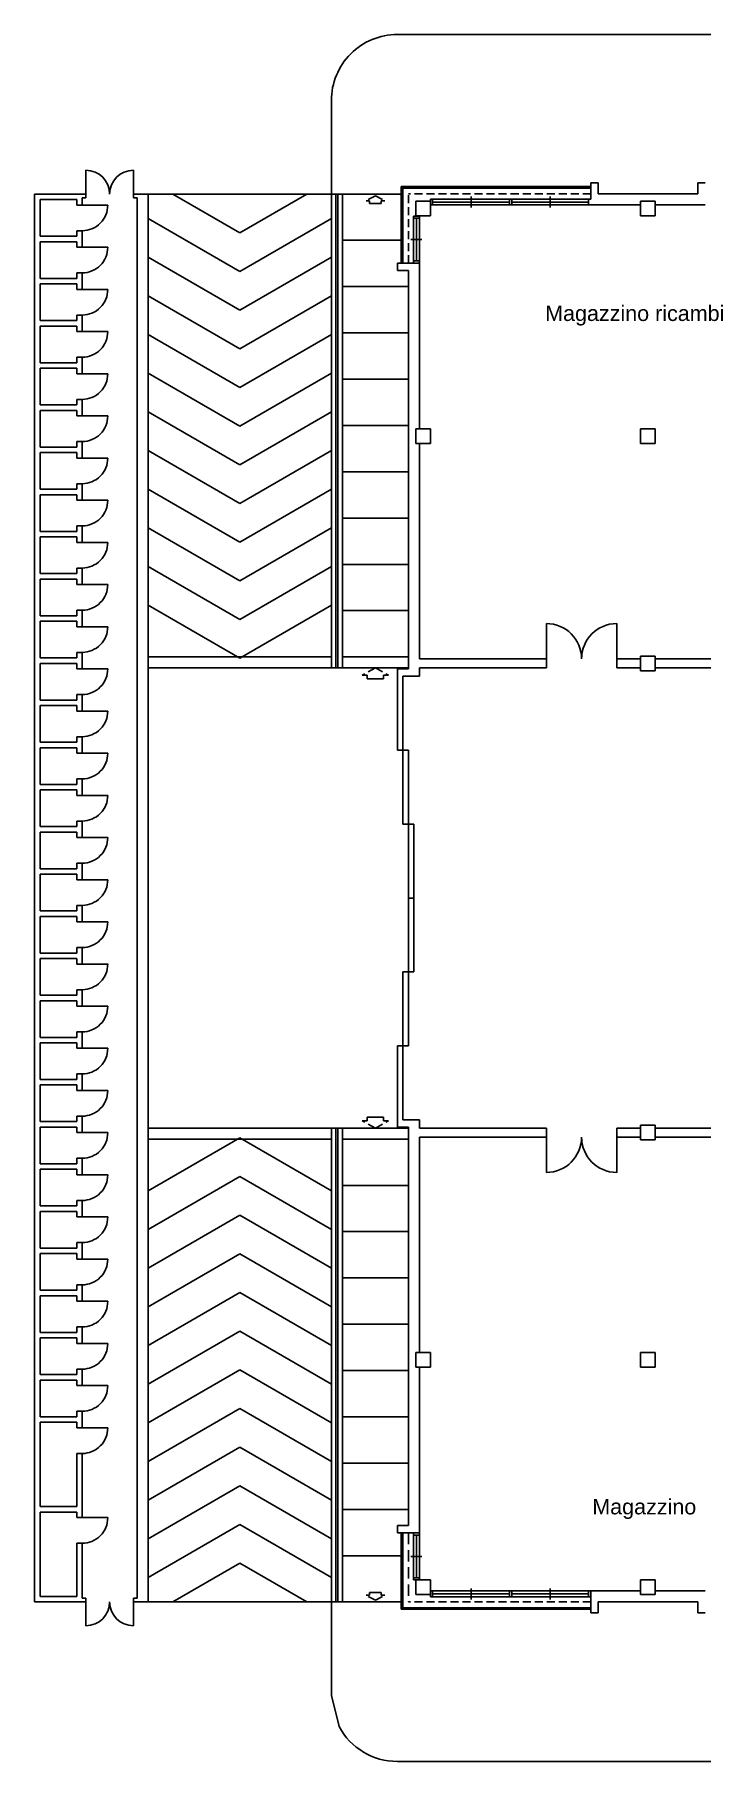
# Model space of a CAD drawing. Header units: millimetres. Extents: x 1461 to 2567, y 872 to 1347.
# Drawn here: x 1461.3 to 1606.9, y 948.7 to 1325.5 of the extents above; entities that cross this region are included whole.
import ezdxf

# ---------------------------------------------------------------- set-up
doc = ezdxf.new("R2010")
doc.units = ezdxf.units.MM
doc.linetypes.add('CONTINUA', pattern=[0])
doc.linetypes.add('HIDDEN', pattern=[0.375, 0.25, -0.125])
for name, color, linetype in [('PROIEZIONI', 4, 'CONTINUA'), ('SEZIONI', 7, 'Continuous'), ('TESTO', 7, 'Continuous')]:
    doc.layers.add(name, color=color, linetype=linetype)
doc.styles.add('Arial', font='Arial.ttf')

msp = doc.modelspace()

# ---------------------------------------------------------------- linework, layer by layer
at = {"layer": 'PROIEZIONI', "linetype": 'Continuous', "ltscale": 0.5}
for p, q in [((2552.32, 1325.51), (1540.49, 1325.51)), ((1526.09, 1311.11), (1526.09, 1290.71)), ((1526.09, 963.11), (1526.09, 983.51)), ((1526.09, 963.11), (1527.78, 956.34)), ((2551.72, 948.72), (1540.49, 948.71))]:
    msp.add_line(p, q, dxfattribs=at)
at = {"layer": 'PROIEZIONI'}
for p, q in [((1472.49, 1290.71), (1472.49, 1295.91)), ((1482.89, 1290.71), (1482.89, 1295.91)), ((1471.69, 1288.31), (1477.29, 1288.31)), ((1471.69, 1279.11), (1477.27, 1279.11)), ((1471.69, 1269.91), (1477.27, 1269.91)), ((1471.69, 1260.71), (1477.27, 1260.71)), ((1471.69, 1251.51), (1477.27, 1251.51)), ((1471.69, 1242.31), (1477.27, 1242.31)), ((1471.69, 1233.11), (1477.27, 1233.11)), ((1471.69, 1223.91), (1477.27, 1223.91)), ((1471.69, 1214.71), (1477.27, 1214.71)), ((1471.69, 1205.51), (1477.27, 1205.51)), ((1471.69, 1196.31), (1477.27, 1196.31)), ((1573.03, 1189.31), (1573.03, 1196.99)), ((1588.39, 1189.31), (1588.39, 1196.99)), ((1471.69, 1187.11), (1477.27, 1187.11)), ((1471.69, 1177.91), (1477.27, 1177.91)), ((1471.69, 1168.71), (1477.27, 1168.71)), ((1471.69, 1159.51), (1477.27, 1159.51)), ((1471.69, 1150.31), (1477.27, 1150.31)), ((1471.69, 1141.11), (1477.27, 1141.11)), ((1471.69, 1131.91), (1477.27, 1131.91)), ((1471.69, 1122.71), (1477.27, 1122.71)), ((1471.69, 1113.51), (1477.27, 1113.51)), ((1471.69, 1104.31), (1477.27, 1104.31)), ((1471.69, 1095.11), (1477.27, 1095.11)), ((1471.69, 1085.91), (1477.27, 1085.91)), ((1471.69, 1076.71), (1477.27, 1076.71)), ((1471.69, 1067.51), (1477.27, 1067.51)), ((1471.69, 1058.31), (1477.27, 1058.31)), ((1471.69, 1049.11), (1477.27, 1049.11)), ((1471.69, 1039.91), (1477.27, 1039.91)), ((1471.69, 1030.71), (1477.27, 1030.71)), ((1471.69, 1021.51), (1477.27, 1021.51)), ((1471.69, 1001.91), (1477.27, 1001.91)), ((1472.49, 983.51), (1472.49, 978.31)), ((1482.89, 983.51), (1482.89, 978.31))]:
    msp.add_line(p, q, dxfattribs=at)
at = {"layer": 'PROIEZIONI', "ltscale": 0.5}
for p, q in [((1526.09, 1290.71), (1486.09, 1290.71)), ((1506.09, 1282.27), (1491.47, 1290.71)), ((1506.09, 1282.27), (1520.7, 1290.71)), ((1528.49, 1290.71), (1541.31, 1290.71)), ((1541.31, 1288.46), (1541.31, 1291.96)), ((1545.17, 1292.32), (1541.67, 1292.32)), ((1545.17, 1291.96), (1541.67, 1291.96)), ((1541.67, 1288.46), (1541.67, 1291.96)), ((1549.33, 1292.32), (1545.41, 1292.32)), ((1549.33, 1291.96), (1545.41, 1291.96)), ((1564.98, 1289.6), (1548.19, 1289.6)), ((1564.98, 1288.96), (1548.19, 1288.96)), ((1553.49, 1292.32), (1549.57, 1292.32)), ((1553.49, 1291.96), (1549.57, 1291.96)), ((1557.65, 1292.32), (1553.73, 1292.32)), ((1557.65, 1291.96), (1553.73, 1291.96)), ((1556.59, 1287.76), (1556.59, 1290.16)), ((1561.81, 1292.32), (1557.89, 1292.32)), ((1561.81, 1291.96), (1557.89, 1291.96)), ((1565.97, 1292.32), (1562.05, 1292.32)), ((1565.97, 1291.96), (1562.05, 1291.96)), ((1565.46, 1289.6), (1582.25, 1289.6)), ((1565.46, 1288.96), (1582.25, 1288.96)), ((1570.13, 1292.32), (1566.21, 1292.32)), ((1570.13, 1291.96), (1566.21, 1291.96)), ((1574.29, 1292.32), (1570.37, 1292.32)), ((1574.29, 1291.96), (1570.37, 1291.96)), ((1573.85, 1287.76), (1573.85, 1290.16)), ((1578.21, 1292.32), (1574.29, 1292.32)), ((1578.21, 1291.96), (1574.29, 1291.96)), ((1582.37, 1292.32), (1578.45, 1292.32)), ((1582.37, 1291.96), (1578.45, 1291.96)), ((1506.09, 1273.84), (1486.09, 1285.38)), ((1506.09, 1273.84), (1526.09, 1285.38)), ((1541.31, 1284.3), (1541.31, 1288.22)), ((1541.67, 1284.3), (1541.67, 1288.22)), ((1544.03, 1285.43), (1544.03, 1276.1)), ((1544.67, 1285.43), (1544.67, 1276.1)), ((1545.31, 1285.43), (1545.31, 1276.1)), ((1564.98, 1288.32), (1548.19, 1288.32)), ((1565.46, 1288.32), (1582.25, 1288.32)), ((1541.31, 1280.14), (1541.31, 1284.06)), ((1541.67, 1280.14), (1541.67, 1284.06)), ((1528.49, 1280.61), (1541.31, 1280.61)), ((1541.31, 1276.06), (1541.31, 1279.96)), ((1541.67, 1276.06), (1541.67, 1279.96)), ((1545.87, 1280.77), (1543.47, 1280.77)), ((1506.09, 1265.4), (1486.09, 1276.95)), ((1506.09, 1265.4), (1526.09, 1276.95)), ((1528.49, 1270.51), (1542.89, 1270.51)), ((1506.09, 1256.96), (1486.09, 1268.51)), ((1506.09, 1256.96), (1526.09, 1268.51)), ((1506.09, 1248.53), (1486.09, 1260.07)), ((1506.09, 1248.53), (1526.09, 1260.07)), ((1528.49, 1260.41), (1542.89, 1260.41)), ((1506.09, 1240.09), (1486.09, 1251.64)), ((1506.09, 1240.09), (1526.09, 1251.64)), ((1528.49, 1250.31), (1542.89, 1250.31)), ((1506.09, 1231.65), (1486.09, 1243.2)), ((1506.09, 1231.65), (1526.09, 1243.2)), ((1528.49, 1240.21), (1542.89, 1240.21)), ((1506.09, 1223.22), (1486.09, 1234.76)), ((1506.09, 1223.22), (1526.09, 1234.76)), ((1528.49, 1230.11), (1542.89, 1230.11)), ((1506.09, 1214.78), (1486.09, 1226.33)), ((1506.09, 1214.78), (1526.09, 1226.33)), ((1506.09, 1206.34), (1486.09, 1217.89)), ((1506.09, 1206.34), (1526.09, 1217.89)), ((1528.49, 1220.01), (1542.89, 1220.01)), ((1528.49, 1209.91), (1542.89, 1209.91)), ((1506.09, 1197.91), (1486.09, 1209.45)), ((1506.09, 1197.91), (1526.09, 1209.45)), ((1506.09, 1189.47), (1486.09, 1201.02)), ((1506.09, 1189.47), (1526.09, 1201.02)), ((1528.49, 1199.81), (1542.89, 1199.81)), ((1486.09, 1189.71), (1526.09, 1189.71)), ((1486.09, 1187.31), (1542.89, 1187.31)), ((1528.49, 1189.71), (1542.89, 1189.71)), ((1486.09, 1086.92), (1542.89, 1086.92)), ((1506.09, 1084.75), (1486.09, 1073.21)), ((1486.09, 1084.52), (1526.09, 1084.52)), ((1506.09, 1084.75), (1526.09, 1073.21)), ((1528.49, 1084.51), (1542.89, 1084.51)), ((1506.09, 1076.32), (1486.09, 1064.77)), ((1506.09, 1076.32), (1526.09, 1064.77)), ((1528.49, 1074.41), (1542.89, 1074.41)), ((1506.09, 1067.88), (1486.09, 1056.33)), ((1506.09, 1067.88), (1526.09, 1056.33)), ((1528.49, 1064.31), (1542.89, 1064.31)), ((1506.09, 1059.44), (1486.09, 1047.9)), ((1506.09, 1059.44), (1526.09, 1047.9)), ((1528.49, 1054.21), (1542.89, 1054.21)), ((1506.09, 1051.01), (1486.09, 1039.46)), ((1506.09, 1051.01), (1526.09, 1039.46)), ((1528.49, 1044.11), (1542.89, 1044.11)), ((1506.09, 1042.57), (1486.09, 1031.02)), ((1506.09, 1042.57), (1526.09, 1031.02)), ((1506.09, 1034.13), (1486.09, 1022.59)), ((1506.09, 1034.13), (1526.09, 1022.59)), ((1528.49, 1034.01), (1542.89, 1034.01)), ((1506.09, 1025.7), (1486.09, 1014.15)), ((1506.09, 1025.7), (1526.09, 1014.15)), ((1528.49, 1023.91), (1542.89, 1023.91)), ((1506.09, 1017.26), (1486.09, 1005.71)), ((1506.09, 1017.26), (1526.09, 1005.71)), ((1528.49, 1013.81), (1542.89, 1013.81)), ((1506.09, 1008.82), (1486.09, 997.27)), ((1506.09, 1008.82), (1526.09, 997.27)), ((1528.49, 1003.71), (1542.89, 1003.71)), ((1506.09, 1000.38), (1486.09, 988.84)), ((1506.09, 1000.38), (1526.09, 988.84)), ((1541.31, 998.16), (1541.31, 994.27)), ((1541.67, 998.16), (1541.67, 994.27)), ((1544.03, 988.79), (1544.03, 998.12)), ((1544.67, 988.79), (1544.67, 998.12)), ((1545.31, 988.79), (1545.31, 998.12)), ((1506.09, 991.95), (1491.47, 983.51)), ((1506.09, 991.95), (1520.7, 983.51)), ((1528.49, 993.61), (1541.31, 993.61)), ((1541.31, 994.08), (1541.31, 990.16)), ((1541.67, 994.08), (1541.67, 990.16)), ((1545.87, 993.45), (1543.47, 993.45)), ((1541.31, 989.92), (1541.31, 986)), ((1541.67, 989.92), (1541.67, 986)), ((1528.49, 983.51), (1483.69, 983.51)), ((1528.49, 983.51), (1541.31, 983.51)), ((1541.31, 985.76), (1541.31, 982.26)), ((1541.67, 985.76), (1541.67, 982.26)), ((1564.98, 985.91), (1548.19, 985.91)), ((1564.98, 985.27), (1548.19, 985.27)), ((1564.98, 984.63), (1548.19, 984.63)), ((1556.59, 986.47), (1556.59, 984.07)), ((1565.46, 985.91), (1582.25, 985.91)), ((1565.46, 985.27), (1582.25, 985.27)), ((1565.46, 984.63), (1582.25, 984.63)), ((1573.85, 986.47), (1573.85, 984.07)), ((1545.17, 982.26), (1541.67, 982.26)), ((1545.17, 981.91), (1541.67, 981.91)), ((1549.33, 982.26), (1545.41, 982.26)), ((1549.33, 981.91), (1545.41, 981.91)), ((1553.49, 982.26), (1549.57, 982.26)), ((1553.49, 981.91), (1549.57, 981.91)), ((1557.65, 982.26), (1553.73, 982.26)), ((1557.65, 981.91), (1553.73, 981.91)), ((1565.97, 982.26), (1557.41, 982.26)), ((1565.97, 981.91), (1557.41, 981.91)), ((1570.13, 982.26), (1566.21, 982.26)), ((1570.13, 981.91), (1566.21, 981.91)), ((1574.29, 982.26), (1570.37, 982.26)), ((1574.29, 981.91), (1570.37, 981.91)), ((1578.21, 982.26), (1574.53, 982.26)), ((1578.21, 981.91), (1574.53, 981.91)), ((1582.37, 982.26), (1578.45, 982.26)), ((1582.37, 981.91), (1578.45, 981.91))]:
    msp.add_line(p, q, dxfattribs=at)
at = {"layer": 'PROIEZIONI', "color": 143, "linetype": 'HIDDEN', "ltscale": 7}
for p, q in [((1535.69, 1290.35), (1533.65, 1289.24)), ((1533.65, 1289.24), (1534.39, 1289.24)), ((1534.39, 1289.24), (1534.39, 1288.66)), ((1535.69, 1290.35), (1537.73, 1289.24)), ((1536.98, 1289.24), (1536.98, 1288.66)), ((1537.73, 1289.24), (1536.98, 1289.24)), ((1582.73, 1290.72), (1542.91, 1290.72)), ((1542.91, 1275.62), (1542.91, 1290.72)), ((1534.39, 1288.66), (1535.69, 1288.66)), ((1536.98, 1288.66), (1535.69, 1288.66)), ((1535.69, 1187.31), (1532.83, 1185.75)), ((1535.69, 1187.31), (1538.54, 1185.75)), ((1532.83, 1185.75), (1533.88, 1185.75)), ((1533.88, 1185.75), (1533.88, 1184.94)), ((1533.88, 1184.94), (1535.69, 1184.94)), ((1537.5, 1184.94), (1535.69, 1184.94)), ((1537.5, 1185.75), (1537.5, 1184.94)), ((1538.54, 1185.75), (1537.5, 1185.75)), ((1533.88, 1088.47), (1533.88, 1089.29)), ((1533.88, 1089.29), (1535.69, 1089.29)), ((1537.5, 1089.29), (1535.69, 1089.29)), ((1537.5, 1088.47), (1537.5, 1089.29)), ((1532.83, 1088.47), (1533.88, 1088.47)), ((1535.69, 1086.92), (1532.83, 1088.47)), ((1535.69, 1086.92), (1538.54, 1088.47)), ((1538.54, 1088.47), (1537.5, 1088.47)), ((1533.65, 984.99), (1534.39, 984.99)), ((1535.69, 983.87), (1533.65, 984.99)), ((1534.39, 984.99), (1534.39, 985.57)), ((1534.39, 985.57), (1535.69, 985.57)), ((1536.98, 985.57), (1535.69, 985.57)), ((1535.69, 983.87), (1537.73, 984.99)), ((1536.98, 984.99), (1536.98, 985.57)), ((1537.73, 984.99), (1536.98, 984.99)), ((1582.73, 983.51), (1542.91, 983.51))]:
    msp.add_line(p, q, dxfattribs=at)
at = {"layer": 'PROIEZIONI', "linetype": 'HIDDEN', "ltscale": 10}
msp.add_line((1542.91, 998.6), (1542.91, 983.51), dxfattribs=at)
at = {"layer": 'PROIEZIONI', "linetype": 'Continuous', "ltscale": 0.5}
for centre, start, end in [((1540.49, 1311.11), 89.9997, 180), ((1540.49, 963.11), 208.0447, 270.0003)]:
    msp.add_arc(centre, 14.4, start, end, dxfattribs=at)
at = {"layer": 'PROIEZIONI'}
for centre, radius, start, end in [((1472.49, 1290.71), 5.2, 0, 90), ((1482.89, 1290.71), 5.2, 90, 180), ((1471.69, 1288.3), 5.59, 270, 0.1184), ((1471.69, 1279.1), 5.59, 270, 0.1184), ((1471.69, 1269.9), 5.59, 270, 0.1184), ((1471.69, 1260.7), 5.59, 270, 0.1184), ((1471.69, 1251.5), 5.59, 270, 0.1184), ((1471.69, 1242.3), 5.59, 270, 0.1184), ((1471.69, 1233.1), 5.59, 270, 0.1184), ((1471.69, 1223.9), 5.59, 270, 0.1184), ((1471.69, 1214.7), 5.59, 270, 0.1184), ((1471.69, 1205.5), 5.59, 270, 0.1184), ((1471.69, 1196.3), 5.59, 270, 0.1184), ((1573.03, 1189.31), 7.68, 0, 90), ((1588.39, 1189.31), 7.68, 90, 180), ((1471.69, 1187.1), 5.59, 270, 0.1184), ((1471.69, 1177.9), 5.59, 270, 0.1184), ((1471.69, 1168.7), 5.59, 270, 0.1184), ((1471.69, 1159.5), 5.59, 270, 0.1184), ((1471.69, 1150.3), 5.59, 270, 0.1184), ((1471.69, 1141.1), 5.59, 270, 0.1184), ((1471.69, 1131.9), 5.59, 270, 0.1184), ((1471.69, 1122.7), 5.59, 270, 0.1184), ((1471.69, 1113.5), 5.59, 270, 0.1184), ((1471.69, 1104.3), 5.59, 270, 0.1184), ((1471.69, 1095.1), 5.59, 270, 0.1184), ((1471.69, 1085.9), 5.59, 270, 0.1184), ((1471.69, 1076.7), 5.59, 270, 0.1184), ((1471.69, 1067.5), 5.59, 270, 0.1184), ((1471.69, 1058.3), 5.59, 270, 0.1184), ((1471.69, 1049.1), 5.59, 270, 0.1184), ((1471.69, 1039.9), 5.59, 270, 0.1184), ((1471.69, 1030.7), 5.59, 270, 0.1184), ((1471.69, 1021.5), 5.59, 270, 0.1184), ((1471.69, 1001.9), 5.59, 270, 0.1184), ((1472.49, 983.51), 5.2, 270, 0), ((1482.89, 983.51), 5.2, 180, 270)]:
    msp.add_arc(centre, radius, start, end, dxfattribs=at)
at = {"layer": 'SEZIONI', "ltscale": 0.5}
for p, q in [((1584.33, 1293.12), (1582.73, 1293.12)), ((1582.73, 1293.12), (1582.73, 1289.6)), ((1584.33, 1290.72), (1584.33, 1293.12)), ((1606.09, 1293.12), (1606.09, 1290.72)), ((1607.69, 1293.12), (1606.09, 1293.12)), ((1461.29, 1290.71), (1461.29, 983.51)), ((1461.29, 1290.71), (1471.69, 1290.71)), ((1462.49, 1289.51), (1462.49, 1281.51)), ((1462.49, 1289.51), (1470.49, 1289.51)), ((1470.49, 1289.51), (1470.49, 1288.31)), ((1471.69, 1290.71), (1472.49, 1290.71)), ((1471.69, 1289.91), (1472.49, 1289.91)), ((1471.69, 1289.91), (1471.69, 1288.31)), ((1472.49, 1290.71), (1472.49, 1289.91)), ((1482.89, 1290.71), (1482.89, 1289.91)), ((1482.89, 1290.71), (1486.09, 1290.71)), ((1482.89, 1289.91), (1483.69, 1289.91)), ((1483.69, 1289.91), (1483.69, 984.31)), ((1486.09, 1290.71), (1486.09, 983.51)), ((1526.09, 1187.31), (1526.09, 1290.71)), ((1526.09, 1290.71), (1528.49, 1290.71)), ((1527.09, 1290.71), (1527.09, 1187.31)), ((1527.49, 1290.71), (1527.49, 1187.31)), ((1528.49, 1187.31), (1528.49, 1290.71)), ((1541.31, 1292.32), (1541.31, 1291.96)), ((1541.67, 1292.32), (1541.31, 1292.32)), ((1541.31, 1291.96), (1541.67, 1291.96)), ((1541.67, 1291.96), (1541.67, 1292.32)), ((1544.51, 1289.12), (1547.71, 1289.12)), ((1544.51, 1285.92), (1544.51, 1289.12)), ((1545.17, 1292.32), (1545.17, 1291.96)), ((1545.41, 1292.32), (1545.17, 1292.32)), ((1545.17, 1291.96), (1545.41, 1291.96)), ((1545.41, 1291.96), (1545.41, 1292.32)), ((1547.71, 1289.6), (1547.71, 1288.32)), ((1548.19, 1289.6), (1547.71, 1289.6)), ((1547.71, 1289.12), (1547.71, 1285.92)), ((1548.19, 1288.32), (1548.19, 1289.6)), ((1549.33, 1292.32), (1549.33, 1291.96)), ((1549.57, 1292.32), (1549.33, 1292.32)), ((1549.33, 1291.96), (1549.57, 1291.96)), ((1549.57, 1291.96), (1549.57, 1292.32)), ((1553.49, 1292.32), (1553.49, 1291.96)), ((1553.73, 1292.32), (1553.49, 1292.32)), ((1553.49, 1291.96), (1553.73, 1291.96)), ((1553.73, 1291.96), (1553.73, 1292.32)), ((1557.65, 1292.32), (1557.65, 1291.96)), ((1557.89, 1292.32), (1557.65, 1292.32)), ((1557.65, 1291.96), (1557.89, 1291.96)), ((1557.89, 1291.96), (1557.89, 1292.32)), ((1561.81, 1292.32), (1561.81, 1291.96)), ((1562.05, 1292.32), (1561.81, 1292.32)), ((1561.81, 1291.96), (1562.05, 1291.96)), ((1562.05, 1291.96), (1562.05, 1292.32)), ((1564.98, 1289.6), (1564.98, 1288.32)), ((1565.46, 1289.6), (1564.98, 1289.6)), ((1565.46, 1288.32), (1565.46, 1289.6)), ((1565.97, 1292.32), (1565.97, 1291.96)), ((1566.21, 1292.32), (1565.97, 1292.32)), ((1565.97, 1291.96), (1566.21, 1291.96)), ((1566.21, 1291.96), (1566.21, 1292.32)), ((1570.37, 1292.32), (1570.13, 1292.32)), ((1570.13, 1292.32), (1570.13, 1291.96)), ((1570.13, 1291.96), (1570.37, 1291.96)), ((1570.37, 1291.96), (1570.37, 1292.32)), ((1574.29, 1292.32), (1574.29, 1291.96)), ((1574.53, 1292.32), (1574.29, 1292.32)), ((1574.29, 1291.96), (1574.53, 1291.96)), ((1574.53, 1291.96), (1574.53, 1292.32)), ((1578.21, 1292.32), (1578.21, 1291.96)), ((1578.45, 1292.32), (1578.21, 1292.32)), ((1578.21, 1291.96), (1578.45, 1291.96)), ((1578.45, 1291.96), (1578.45, 1292.32)), ((1582.25, 1288.32), (1582.25, 1289.6)), ((1582.25, 1289.6), (1582.73, 1289.6)), ((1582.37, 1292.32), (1582.37, 1291.96)), ((1582.61, 1292.32), (1582.37, 1292.32)), ((1582.37, 1291.96), (1582.61, 1291.96)), ((1582.61, 1291.96), (1582.61, 1292.32)), ((1606.09, 1290.72), (1584.33, 1290.72)), ((1593.61, 1289.12), (1596.81, 1289.12)), ((1593.61, 1289.12), (1596.81, 1289.12)), ((1593.61, 1285.92), (1593.61, 1289.12)), ((1593.61, 1288.32), (1593.61, 1289.12)), ((1596.81, 1289.12), (1596.81, 1285.92)), ((1596.81, 1289.12), (1596.81, 1288.32)), ((1470.49, 1288.31), (1471.69, 1288.31)), ((1541.31, 1288.46), (1541.67, 1288.46)), ((1541.31, 1288.22), (1541.31, 1288.46)), ((1541.67, 1288.22), (1541.31, 1288.22)), ((1541.67, 1288.46), (1541.67, 1288.22)), ((1544.03, 1285.91), (1545.31, 1285.91)), ((1544.03, 1285.43), (1544.03, 1285.91)), ((1545.31, 1285.43), (1544.03, 1285.43)), ((1547.71, 1285.92), (1544.51, 1285.92)), ((1545.31, 1285.91), (1545.31, 1285.43)), ((1547.71, 1288.32), (1548.19, 1288.32)), ((1564.98, 1288.32), (1565.46, 1288.32)), ((1582.73, 1288.32), (1582.25, 1288.32)), ((1582.73, 1288.32), (1593.61, 1288.32)), ((1596.81, 1285.92), (1593.61, 1285.92)), ((1596.81, 1288.32), (1607.69, 1288.32)), ((1462.49, 1281.51), (1470.49, 1281.51)), ((1470.49, 1282.71), (1470.49, 1281.51)), ((1470.49, 1282.71), (1471.69, 1282.71)), ((1471.69, 1282.71), (1471.69, 1279.11)), ((1541.31, 1284.3), (1541.67, 1284.3)), ((1541.31, 1284.06), (1541.31, 1284.3)), ((1541.67, 1284.06), (1541.31, 1284.06)), ((1541.67, 1284.3), (1541.67, 1284.06)), ((1462.49, 1280.31), (1470.49, 1280.31)), ((1462.49, 1280.31), (1462.49, 1272.31)), ((1470.49, 1280.31), (1470.49, 1279.11)), ((1470.49, 1279.11), (1471.69, 1279.11)), ((1541.31, 1280.14), (1541.67, 1280.14)), ((1541.31, 1279.9), (1541.31, 1280.14)), ((1541.67, 1279.9), (1541.31, 1279.9)), ((1541.67, 1280.14), (1541.67, 1279.9)), ((1545.31, 1275.62), (1540.51, 1275.62)), ((1540.51, 1275.62), (1540.51, 1274.02)), ((1540.51, 1274.02), (1542.91, 1274.02)), ((1541.31, 1276.06), (1541.31, 1275.82)), ((1541.67, 1276.06), (1541.31, 1276.06)), ((1541.31, 1275.82), (1541.67, 1275.82)), ((1541.67, 1275.82), (1541.67, 1276.06)), ((1542.91, 1274.02), (1542.91, 1187.11)), ((1544.03, 1276.1), (1545.31, 1276.1)), ((1544.03, 1275.62), (1544.03, 1276.1)), ((1545.31, 1275.62), (1544.03, 1275.62)), ((1545.31, 1276.1), (1545.31, 1275.62)), ((1545.31, 1239.51), (1545.31, 1275.62)), ((1462.49, 1272.31), (1470.49, 1272.31)), ((1462.49, 1271.11), (1462.49, 1263.11)), ((1462.49, 1271.11), (1470.49, 1271.11)), ((1470.49, 1273.51), (1470.49, 1272.31)), ((1470.49, 1273.51), (1471.69, 1273.51)), ((1470.49, 1271.11), (1470.49, 1269.91)), ((1470.49, 1269.91), (1471.69, 1269.91)), ((1471.69, 1273.51), (1471.69, 1269.91)), ((1462.49, 1263.11), (1470.49, 1263.11)), ((1470.49, 1264.31), (1470.49, 1263.11)), ((1470.49, 1264.31), (1471.69, 1264.31)), ((1471.69, 1264.31), (1471.69, 1260.71)), ((1462.49, 1261.91), (1470.49, 1261.91)), ((1462.49, 1261.91), (1462.49, 1253.91)), ((1470.49, 1261.91), (1470.49, 1260.71)), ((1470.49, 1260.71), (1471.69, 1260.71)), ((1470.49, 1255.11), (1471.69, 1255.11)), ((1470.49, 1255.11), (1470.49, 1253.91)), ((1471.69, 1255.11), (1471.69, 1251.51)), ((1462.49, 1253.91), (1470.49, 1253.91)), ((1462.49, 1252.71), (1470.49, 1252.71)), ((1462.49, 1252.71), (1462.49, 1244.71)), ((1470.49, 1252.71), (1470.49, 1251.51)), ((1470.49, 1251.51), (1471.69, 1251.51)), ((1462.49, 1244.71), (1470.49, 1244.71)), ((1462.49, 1243.51), (1470.49, 1243.51)), ((1462.49, 1243.51), (1462.49, 1235.51)), ((1470.49, 1245.91), (1470.49, 1244.71)), ((1470.49, 1245.91), (1471.69, 1245.91)), ((1470.49, 1243.51), (1470.49, 1242.31)), ((1471.69, 1245.91), (1471.69, 1242.31)), ((1470.49, 1242.31), (1471.69, 1242.31)), ((1470.49, 1236.71), (1470.49, 1235.51)), ((1470.49, 1236.71), (1471.69, 1236.71)), ((1471.69, 1236.71), (1471.69, 1233.11)), ((1544.51, 1236.31), (1544.51, 1239.51)), ((1544.51, 1236.31), (1544.51, 1239.51)), ((1544.51, 1239.51), (1547.71, 1239.51)), ((1544.51, 1239.51), (1545.31, 1239.51)), ((1547.71, 1236.31), (1544.51, 1236.31)), ((1545.31, 1236.31), (1544.51, 1236.31)), ((1545.31, 1189.31), (1545.31, 1236.31)), ((1547.71, 1239.51), (1547.71, 1236.31)), ((1593.61, 1239.51), (1596.81, 1239.51)), ((1593.61, 1236.31), (1593.61, 1239.51)), ((1596.81, 1236.31), (1593.61, 1236.31)), ((1596.81, 1239.51), (1596.81, 1236.31)), ((1462.49, 1235.51), (1470.49, 1235.51)), ((1462.49, 1234.31), (1462.49, 1226.31)), ((1462.49, 1234.31), (1470.49, 1234.31)), ((1470.49, 1234.31), (1470.49, 1233.11)), ((1470.49, 1233.11), (1471.69, 1233.11)), ((1462.49, 1226.31), (1470.49, 1226.31)), ((1462.49, 1225.11), (1470.49, 1225.11)), ((1462.49, 1225.11), (1462.49, 1217.11)), ((1470.49, 1227.51), (1471.69, 1227.51)), ((1470.49, 1227.51), (1470.49, 1226.31)), ((1470.49, 1225.11), (1470.49, 1223.91)), ((1471.69, 1227.51), (1471.69, 1223.91)), ((1470.49, 1223.91), (1471.69, 1223.91)), ((1462.49, 1217.11), (1470.49, 1217.11)), ((1470.49, 1218.31), (1470.49, 1217.11)), ((1470.49, 1218.31), (1471.69, 1218.31)), ((1471.69, 1218.31), (1471.69, 1214.71)), ((1462.49, 1215.91), (1470.49, 1215.91)), ((1462.49, 1215.91), (1462.49, 1207.91)), ((1470.49, 1215.91), (1470.49, 1214.71)), ((1470.49, 1214.71), (1471.69, 1214.71)), ((1462.49, 1207.91), (1470.49, 1207.91)), ((1462.49, 1206.71), (1462.49, 1198.71)), ((1462.49, 1206.71), (1470.49, 1206.71)), ((1470.49, 1209.11), (1470.49, 1207.91)), ((1470.49, 1209.11), (1471.69, 1209.11)), ((1470.49, 1206.71), (1470.49, 1205.51)), ((1471.69, 1209.11), (1471.69, 1205.51)), ((1470.49, 1205.51), (1471.69, 1205.51)), ((1462.49, 1198.71), (1470.49, 1198.71)), ((1470.49, 1199.91), (1470.49, 1198.71)), ((1470.49, 1199.91), (1471.69, 1199.91)), ((1471.69, 1199.91), (1471.69, 1196.31)), ((1462.49, 1197.51), (1470.49, 1197.51)), ((1462.49, 1197.51), (1462.49, 1189.51)), ((1470.49, 1197.51), (1470.49, 1196.31)), ((1470.49, 1196.31), (1471.69, 1196.31)), ((1470.49, 1190.71), (1470.49, 1189.51)), ((1470.49, 1190.71), (1471.69, 1190.71)), ((1471.69, 1190.71), (1471.69, 1187.11)), ((1462.49, 1189.51), (1470.49, 1189.51)), ((1462.49, 1188.31), (1470.49, 1188.31)), ((1462.49, 1188.31), (1462.49, 1180.31)), ((1470.49, 1188.31), (1470.49, 1187.11)), ((1470.49, 1187.11), (1471.69, 1187.11)), ((1542.91, 1187.11), (1540.51, 1187.11)), ((1540.51, 1187.11), (1540.51, 1185.51)), ((1545.31, 1189.31), (1568.51, 1189.31)), ((1545.31, 1185.51), (1545.31, 1187.31)), ((1568.51, 1187.31), (1545.31, 1187.31)), ((1568.51, 1189.31), (1573.03, 1189.31)), ((1568.51, 1187.31), (1573.03, 1187.31)), ((1573.03, 1187.31), (1573.03, 1189.31)), ((1593.61, 1189.31), (1588.39, 1189.31)), ((1588.39, 1187.31), (1588.39, 1189.31)), ((1593.61, 1187.31), (1588.39, 1187.31)), ((1593.61, 1189.91), (1596.81, 1189.91)), ((1593.61, 1186.71), (1593.61, 1189.91)), ((1596.81, 1189.91), (1596.81, 1186.71)), ((1622.73, 1189.31), (1596.81, 1189.31)), ((1622.73, 1187.31), (1596.81, 1187.31)), ((1540.51, 1185.51), (1540.51, 1169.38)), ((1541.71, 1185.51), (1545.31, 1185.51)), ((1541.71, 1169.38), (1541.71, 1185.51)), ((1596.81, 1186.71), (1593.61, 1186.71)), ((1462.49, 1180.31), (1470.49, 1180.31)), ((1470.49, 1181.51), (1470.49, 1180.31)), ((1470.49, 1181.51), (1471.69, 1181.51)), ((1471.69, 1181.51), (1471.69, 1177.91)), ((1462.49, 1179.11), (1470.49, 1179.11)), ((1462.49, 1179.11), (1462.49, 1171.11)), ((1470.49, 1179.11), (1470.49, 1177.91)), ((1470.49, 1177.91), (1471.69, 1177.91)), ((1470.49, 1172.31), (1471.69, 1172.31)), ((1470.49, 1172.31), (1470.49, 1171.11)), ((1471.69, 1172.31), (1471.69, 1168.71)), ((1462.49, 1171.11), (1470.49, 1171.11)), ((1462.49, 1169.91), (1462.49, 1161.91)), ((1462.49, 1169.91), (1470.49, 1169.91)), ((1470.49, 1169.91), (1470.49, 1168.71)), ((1470.49, 1168.71), (1471.69, 1168.71)), ((1540.51, 1169.38), (1541.71, 1169.38)), ((1541.71, 1169.38), (1541.71, 1153.24)), ((1542.91, 1169.38), (1541.71, 1169.38)), ((1542.91, 1153.24), (1542.91, 1169.38)), ((1462.49, 1161.91), (1470.49, 1161.91)), ((1462.49, 1160.71), (1470.49, 1160.71)), ((1462.49, 1160.71), (1462.49, 1152.71)), ((1470.49, 1163.11), (1470.49, 1161.91)), ((1470.49, 1163.11), (1471.69, 1163.11)), ((1470.49, 1160.71), (1470.49, 1159.51)), ((1471.69, 1163.11), (1471.69, 1159.51)), ((1470.49, 1159.51), (1471.69, 1159.51)), ((1470.49, 1153.91), (1470.49, 1152.71)), ((1470.49, 1153.91), (1471.69, 1153.91)), ((1471.69, 1153.91), (1471.69, 1150.31)), ((1541.71, 1153.24), (1542.91, 1153.24)), ((1544.11, 1153.24), (1542.91, 1153.24)), ((1542.91, 1153.24), (1542.91, 1137.11)), ((1544.11, 1137.11), (1544.11, 1153.24)), ((1462.49, 1152.71), (1470.49, 1152.71)), ((1462.49, 1151.51), (1470.49, 1151.51)), ((1462.49, 1151.51), (1462.49, 1143.51)), ((1470.49, 1151.51), (1470.49, 1150.31)), ((1470.49, 1150.31), (1471.69, 1150.31)), ((1462.49, 1143.51), (1470.49, 1143.51)), ((1462.49, 1142.31), (1462.49, 1134.31)), ((1462.49, 1142.31), (1470.49, 1142.31)), ((1470.49, 1144.71), (1470.49, 1143.51)), ((1470.49, 1144.71), (1471.69, 1144.71)), ((1470.49, 1142.31), (1470.49, 1141.11)), ((1471.69, 1144.71), (1471.69, 1141.11)), ((1470.49, 1141.11), (1471.69, 1141.11)), ((1462.49, 1134.31), (1470.49, 1134.31)), ((1470.49, 1135.51), (1470.49, 1134.31)), ((1470.49, 1135.51), (1471.69, 1135.51)), ((1471.69, 1135.51), (1471.69, 1131.91)), ((1542.91, 1137.11), (1544.11, 1137.11)), ((1542.91, 1137.11), (1544.11, 1137.11)), ((1542.91, 1120.98), (1542.91, 1137.11)), ((1544.11, 1137.11), (1544.11, 1120.98)), ((1462.49, 1133.11), (1470.49, 1133.11)), ((1462.49, 1133.11), (1462.49, 1125.11)), ((1470.49, 1133.11), (1470.49, 1131.91)), ((1470.49, 1131.91), (1471.69, 1131.91)), ((1462.49, 1125.11), (1470.49, 1125.11)), ((1462.49, 1123.91), (1470.49, 1123.91)), ((1462.49, 1123.91), (1462.49, 1115.91)), ((1470.49, 1126.31), (1470.49, 1125.11)), ((1470.49, 1126.31), (1471.69, 1126.31)), ((1470.49, 1123.91), (1470.49, 1122.71)), ((1471.69, 1126.31), (1471.69, 1122.71)), ((1470.49, 1122.71), (1471.69, 1122.71)), ((1541.71, 1120.98), (1542.91, 1120.98)), ((1541.71, 1104.85), (1541.71, 1120.98)), ((1544.11, 1120.98), (1542.91, 1120.98)), ((1542.91, 1120.98), (1542.91, 1104.85)), ((1462.49, 1115.91), (1470.49, 1115.91)), ((1470.49, 1117.11), (1470.49, 1115.91)), ((1470.49, 1117.11), (1471.69, 1117.11)), ((1471.69, 1117.11), (1471.69, 1113.51)), ((1462.49, 1114.71), (1470.49, 1114.71)), ((1462.49, 1114.71), (1462.49, 1106.71)), ((1470.49, 1114.71), (1470.49, 1113.51)), ((1470.49, 1113.51), (1471.69, 1113.51)), ((1470.49, 1107.91), (1470.49, 1106.71)), ((1470.49, 1107.91), (1471.69, 1107.91)), ((1471.69, 1107.91), (1471.69, 1104.31)), ((1462.49, 1106.71), (1470.49, 1106.71)), ((1462.49, 1105.51), (1462.49, 1097.51)), ((1462.49, 1105.51), (1470.49, 1105.51)), ((1470.49, 1105.51), (1470.49, 1104.31)), ((1470.49, 1104.31), (1471.69, 1104.31)), ((1540.51, 1088.72), (1540.51, 1104.85)), ((1540.51, 1104.85), (1541.71, 1104.85)), ((1541.71, 1104.85), (1541.71, 1088.72)), ((1542.91, 1104.85), (1541.71, 1104.85)), ((1462.49, 1097.51), (1470.49, 1097.51)), ((1470.49, 1098.71), (1470.49, 1097.51)), ((1470.49, 1098.71), (1471.69, 1098.71)), ((1471.69, 1098.71), (1471.69, 1095.11)), ((1462.49, 1096.31), (1470.49, 1096.31)), ((1462.49, 1096.31), (1462.49, 1088.31)), ((1470.49, 1096.31), (1470.49, 1095.11)), ((1470.49, 1095.11), (1471.69, 1095.11)), ((1470.49, 1089.51), (1470.49, 1088.31)), ((1470.49, 1089.51), (1471.69, 1089.51)), ((1471.69, 1089.51), (1471.69, 1085.91)), ((1462.49, 1088.31), (1470.49, 1088.31)), ((1462.49, 1087.11), (1470.49, 1087.11)), ((1462.49, 1087.11), (1462.49, 1079.11)), ((1470.49, 1087.11), (1470.49, 1085.91)), ((1470.49, 1085.91), (1471.69, 1085.91)), ((1526.09, 1086.92), (1526.09, 983.51)), ((1526.09, 1086.92), (1528.49, 1086.92)), ((1527.09, 1086.92), (1527.09, 983.51)), ((1527.49, 1086.92), (1527.49, 983.51)), ((1528.49, 1086.92), (1528.49, 983.51)), ((1540.51, 1087.12), (1540.51, 1088.72)), ((1542.91, 1087.12), (1540.51, 1087.12)), ((1541.71, 1088.72), (1545.31, 1088.72)), ((1542.91, 1000.2), (1542.91, 1087.12)), ((1545.31, 1088.72), (1545.31, 1086.92)), ((1545.31, 1086.92), (1568.51, 1086.92)), ((1568.51, 1086.92), (1573.03, 1086.92)), ((1573.03, 1086.92), (1573.03, 1084.92)), ((1593.61, 1086.92), (1588.39, 1086.92)), ((1588.39, 1086.92), (1588.39, 1084.92)), ((1593.61, 1087.52), (1596.81, 1087.52)), ((1593.61, 1084.32), (1593.61, 1087.52)), ((1596.81, 1087.52), (1596.81, 1084.32)), ((1622.73, 1086.92), (1596.81, 1086.92)), ((1545.31, 1084.92), (1545.31, 1037.91)), ((1568.51, 1084.92), (1545.31, 1084.92)), ((1568.51, 1084.92), (1573.03, 1084.92)), ((1593.61, 1084.92), (1588.39, 1084.92)), ((1596.81, 1084.32), (1593.61, 1084.32)), ((1644.73, 1084.92), (1596.81, 1084.92)), ((1462.49, 1079.11), (1470.49, 1079.11)), ((1462.49, 1077.91), (1470.49, 1077.91)), ((1462.49, 1077.91), (1462.49, 1069.91)), ((1470.49, 1080.31), (1470.49, 1079.11)), ((1470.49, 1080.31), (1471.69, 1080.31)), ((1470.49, 1077.91), (1470.49, 1076.71)), ((1471.69, 1080.31), (1471.69, 1076.71)), ((1470.49, 1076.71), (1471.69, 1076.71)), ((1470.49, 1071.11), (1470.49, 1069.91)), ((1470.49, 1071.11), (1471.69, 1071.11)), ((1471.69, 1071.11), (1471.69, 1067.51)), ((1462.49, 1069.91), (1470.49, 1069.91)), ((1462.49, 1068.71), (1470.49, 1068.71)), ((1462.49, 1068.71), (1462.49, 1060.71)), ((1470.49, 1068.71), (1470.49, 1067.51)), ((1470.49, 1067.51), (1471.69, 1067.51)), ((1462.49, 1060.71), (1470.49, 1060.71)), ((1462.49, 1059.51), (1470.49, 1059.51)), ((1462.49, 1059.51), (1462.49, 1051.51)), ((1470.49, 1061.91), (1470.49, 1060.71)), ((1470.49, 1061.91), (1471.69, 1061.91)), ((1470.49, 1059.51), (1470.49, 1058.31)), ((1471.69, 1061.91), (1471.69, 1058.31)), ((1470.49, 1058.31), (1471.69, 1058.31)), ((1462.49, 1051.51), (1470.49, 1051.51)), ((1470.49, 1052.71), (1470.49, 1051.51)), ((1470.49, 1052.71), (1471.69, 1052.71)), ((1471.69, 1052.71), (1471.69, 1049.11)), ((1462.49, 1050.31), (1470.49, 1050.31)), ((1462.49, 1050.31), (1462.49, 1042.31)), ((1470.49, 1050.31), (1470.49, 1049.11)), ((1470.49, 1049.11), (1471.69, 1049.11)), ((1462.49, 1042.31), (1470.49, 1042.31)), ((1462.49, 1041.11), (1462.49, 1033.11)), ((1462.49, 1041.11), (1470.49, 1041.11)), ((1470.49, 1043.51), (1470.49, 1042.31)), ((1470.49, 1043.51), (1471.69, 1043.51)), ((1470.49, 1041.11), (1470.49, 1039.91)), ((1471.69, 1043.51), (1471.69, 1039.91)), ((1470.49, 1039.91), (1471.69, 1039.91)), ((1544.51, 1034.71), (1544.51, 1037.91)), ((1544.51, 1037.91), (1544.51, 1034.71)), ((1544.51, 1037.91), (1547.71, 1037.91)), ((1545.31, 1037.91), (1544.51, 1037.91)), ((1547.71, 1037.91), (1547.71, 1034.71)), ((1593.61, 1034.71), (1593.61, 1037.91)), ((1593.61, 1037.91), (1596.81, 1037.91)), ((1596.81, 1037.91), (1596.81, 1034.71)), ((1462.49, 1033.11), (1470.49, 1033.11)), ((1470.49, 1034.31), (1470.49, 1033.11)), ((1470.49, 1034.31), (1471.69, 1034.31)), ((1471.69, 1034.31), (1471.69, 1030.71)), ((1547.71, 1034.71), (1544.51, 1034.71)), ((1544.51, 1034.71), (1545.31, 1034.71)), ((1545.31, 1034.71), (1545.31, 998.6)), ((1596.81, 1034.71), (1593.61, 1034.71)), ((1462.49, 1031.91), (1470.49, 1031.91)), ((1462.49, 1031.91), (1462.49, 1023.91)), ((1470.49, 1031.91), (1470.49, 1030.71)), ((1470.49, 1030.71), (1471.69, 1030.71)), ((1470.49, 1025.11), (1470.49, 1023.91)), ((1470.49, 1025.11), (1471.69, 1025.11)), ((1471.69, 1025.11), (1471.69, 1021.51)), ((1462.49, 1023.91), (1470.49, 1023.91)), ((1462.49, 1022.71), (1462.49, 1004.31)), ((1462.49, 1022.71), (1470.49, 1022.71)), ((1470.49, 1022.71), (1470.49, 1021.51)), ((1470.49, 1021.51), (1471.69, 1021.51)), ((1470.49, 1015.91), (1470.49, 1004.31)), ((1470.49, 1015.91), (1471.69, 1015.91)), ((1471.69, 1015.91), (1471.69, 1001.91)), ((1462.49, 1004.31), (1470.49, 1004.31)), ((1462.49, 1003.11), (1470.49, 1003.11)), ((1462.49, 1003.11), (1462.49, 984.71)), ((1470.49, 1003.11), (1470.49, 1001.91)), ((1470.49, 1001.91), (1471.69, 1001.91)), ((1540.51, 1000.2), (1542.91, 1000.2)), ((1540.51, 998.6), (1540.51, 1000.2)), ((1545.31, 998.6), (1540.51, 998.6)), ((1544.03, 998.6), (1544.03, 998.12)), ((1545.31, 998.6), (1544.03, 998.6)), ((1545.31, 998.12), (1545.31, 998.6)), ((1470.49, 996.31), (1470.49, 984.71)), ((1470.49, 996.31), (1471.69, 996.31)), ((1471.69, 996.31), (1471.69, 984.31)), ((1541.31, 998.4), (1541.67, 998.4)), ((1541.31, 998.16), (1541.31, 998.4)), ((1541.67, 998.16), (1541.31, 998.16)), ((1541.67, 998.4), (1541.67, 998.16)), ((1544.03, 998.12), (1545.31, 998.12)), ((1541.31, 994.32), (1541.31, 994.08)), ((1541.67, 994.32), (1541.31, 994.32)), ((1541.31, 994.08), (1541.67, 994.08)), ((1541.67, 994.08), (1541.67, 994.32)), ((1541.31, 990.16), (1541.31, 989.92)), ((1541.67, 990.16), (1541.31, 990.16)), ((1541.31, 989.92), (1541.67, 989.92)), ((1541.67, 989.92), (1541.67, 990.16)), ((1544.03, 988.79), (1544.03, 988.31)), ((1545.31, 988.79), (1544.03, 988.79)), ((1544.03, 988.31), (1545.31, 988.31)), ((1544.51, 988.31), (1547.71, 988.31)), ((1544.51, 985.11), (1544.51, 988.31)), ((1545.31, 988.31), (1545.31, 988.79)), ((1547.71, 988.31), (1547.71, 985.11)), ((1593.61, 988.31), (1596.81, 988.31)), ((1593.61, 985.11), (1593.61, 988.31)), ((1596.81, 988.31), (1596.81, 985.11)), ((1461.29, 983.51), (1471.69, 983.51)), ((1462.49, 984.71), (1470.49, 984.71)), ((1471.69, 984.31), (1472.49, 984.31)), ((1471.69, 983.51), (1472.49, 983.51)), ((1472.49, 983.51), (1472.49, 984.31)), ((1482.89, 984.31), (1483.69, 984.31)), ((1482.89, 983.51), (1482.89, 984.31)), ((1482.89, 983.51), (1483.69, 983.51)), ((1486.09, 983.51), (1483.69, 983.51)), ((1541.31, 986), (1541.31, 985.76)), ((1541.67, 986), (1541.31, 986)), ((1541.31, 985.76), (1541.67, 985.76)), ((1541.67, 985.76), (1541.67, 986)), ((1547.71, 985.11), (1544.51, 985.11)), ((1547.71, 985.91), (1548.19, 985.91)), ((1547.71, 984.63), (1547.71, 985.91)), ((1548.19, 984.63), (1547.71, 984.63)), ((1548.19, 985.91), (1548.19, 984.63)), ((1564.98, 985.91), (1565.46, 985.91)), ((1564.98, 984.63), (1564.98, 985.91)), ((1565.46, 984.63), (1564.98, 984.63)), ((1565.46, 985.91), (1565.46, 984.63)), ((1582.25, 985.91), (1582.25, 984.63)), ((1582.73, 985.91), (1582.25, 985.91)), ((1582.25, 984.63), (1582.73, 984.63)), ((1582.73, 985.91), (1593.61, 985.91)), ((1582.73, 984.63), (1582.73, 985.91)), ((1582.73, 981.11), (1582.73, 985.91)), ((1606.09, 983.51), (1584.33, 983.51)), ((1584.33, 983.51), (1584.33, 981.11)), ((1593.61, 985.91), (1593.61, 985.11)), ((1596.81, 985.11), (1593.61, 985.11)), ((1593.61, 985.11), (1596.81, 985.11)), ((1596.81, 985.11), (1596.81, 985.91)), ((1596.81, 985.91), (1607.69, 985.91)), ((1606.09, 981.11), (1606.09, 983.51)), ((1541.31, 982.26), (1541.67, 982.26)), ((1541.31, 981.91), (1541.31, 982.26)), ((1541.67, 981.91), (1541.31, 981.91)), ((1541.67, 982.26), (1541.67, 981.91)), ((1545.17, 982.26), (1545.41, 982.26)), ((1545.17, 981.91), (1545.17, 982.26)), ((1545.41, 981.91), (1545.17, 981.91)), ((1545.41, 982.26), (1545.41, 981.91)), ((1549.33, 982.26), (1549.57, 982.26)), ((1549.33, 981.91), (1549.33, 982.26)), ((1549.57, 981.91), (1549.33, 981.91)), ((1549.57, 982.26), (1549.57, 981.91)), ((1553.49, 982.26), (1553.73, 982.26)), ((1553.49, 981.91), (1553.49, 982.26)), ((1553.73, 981.91), (1553.49, 981.91)), ((1553.73, 982.26), (1553.73, 981.91)), ((1557.64, 981.91), (1557.64, 982.26)), ((1557.64, 982.26), (1557.88, 982.26)), ((1557.88, 981.91), (1557.64, 981.91)), ((1557.88, 982.26), (1557.88, 981.91)), ((1561.78, 982.26), (1562.02, 982.26)), ((1561.78, 981.91), (1561.78, 982.26)), ((1562.02, 981.91), (1561.78, 981.91)), ((1562.02, 982.26), (1562.02, 981.91)), ((1565.97, 982.26), (1566.21, 982.26)), ((1565.97, 981.91), (1565.97, 982.26)), ((1566.21, 981.91), (1565.97, 981.91)), ((1566.21, 982.26), (1566.21, 981.91)), ((1570.13, 982.26), (1570.37, 982.26)), ((1570.13, 981.91), (1570.13, 982.26)), ((1570.37, 981.91), (1570.13, 981.91)), ((1570.37, 982.26), (1570.37, 981.91)), ((1574.29, 982.26), (1574.53, 982.26)), ((1574.29, 981.91), (1574.29, 982.26)), ((1574.53, 981.91), (1574.29, 981.91)), ((1574.53, 982.26), (1574.53, 981.91)), ((1578.21, 982.26), (1578.45, 982.26)), ((1578.21, 981.91), (1578.21, 982.26)), ((1578.45, 981.91), (1578.21, 981.91)), ((1578.45, 982.26), (1578.45, 981.91)), ((1582.37, 982.26), (1582.61, 982.26)), ((1582.37, 981.91), (1582.37, 982.26)), ((1582.61, 981.91), (1582.37, 981.91)), ((1582.61, 982.26), (1582.61, 981.91)), ((1584.33, 981.11), (1582.73, 981.11)), ((1607.69, 981.11), (1606.09, 981.11))]:
    msp.add_line(p, q, dxfattribs=at)
at = {"layer": 'SEZIONI'}
for p, q in [((1573.03, 1084.92), (1573.03, 1077.24)), ((1588.39, 1084.92), (1588.39, 1077.24))]:
    msp.add_line(p, q, dxfattribs=at)
for centre, start, end in [((1573.03, 1084.92), 270, 0), ((1588.39, 1084.92), 180, 270)]:
    msp.add_arc(centre, 7.68, start, end, dxfattribs=at)

# ---------------------------------------------------------------- texts
at = {"layer": 'TESTO', "ltscale": 0.5, "style": 'Arial'}
for s, p in [('Magazzino ricambi', (1572.76, 1263.01)), ('Magazzino', (1583.05, 1002.62))]:
    msp.add_text(s, height=3.36, dxfattribs=at).set_placement(p)

doc.saveas('drawing.dxf')
